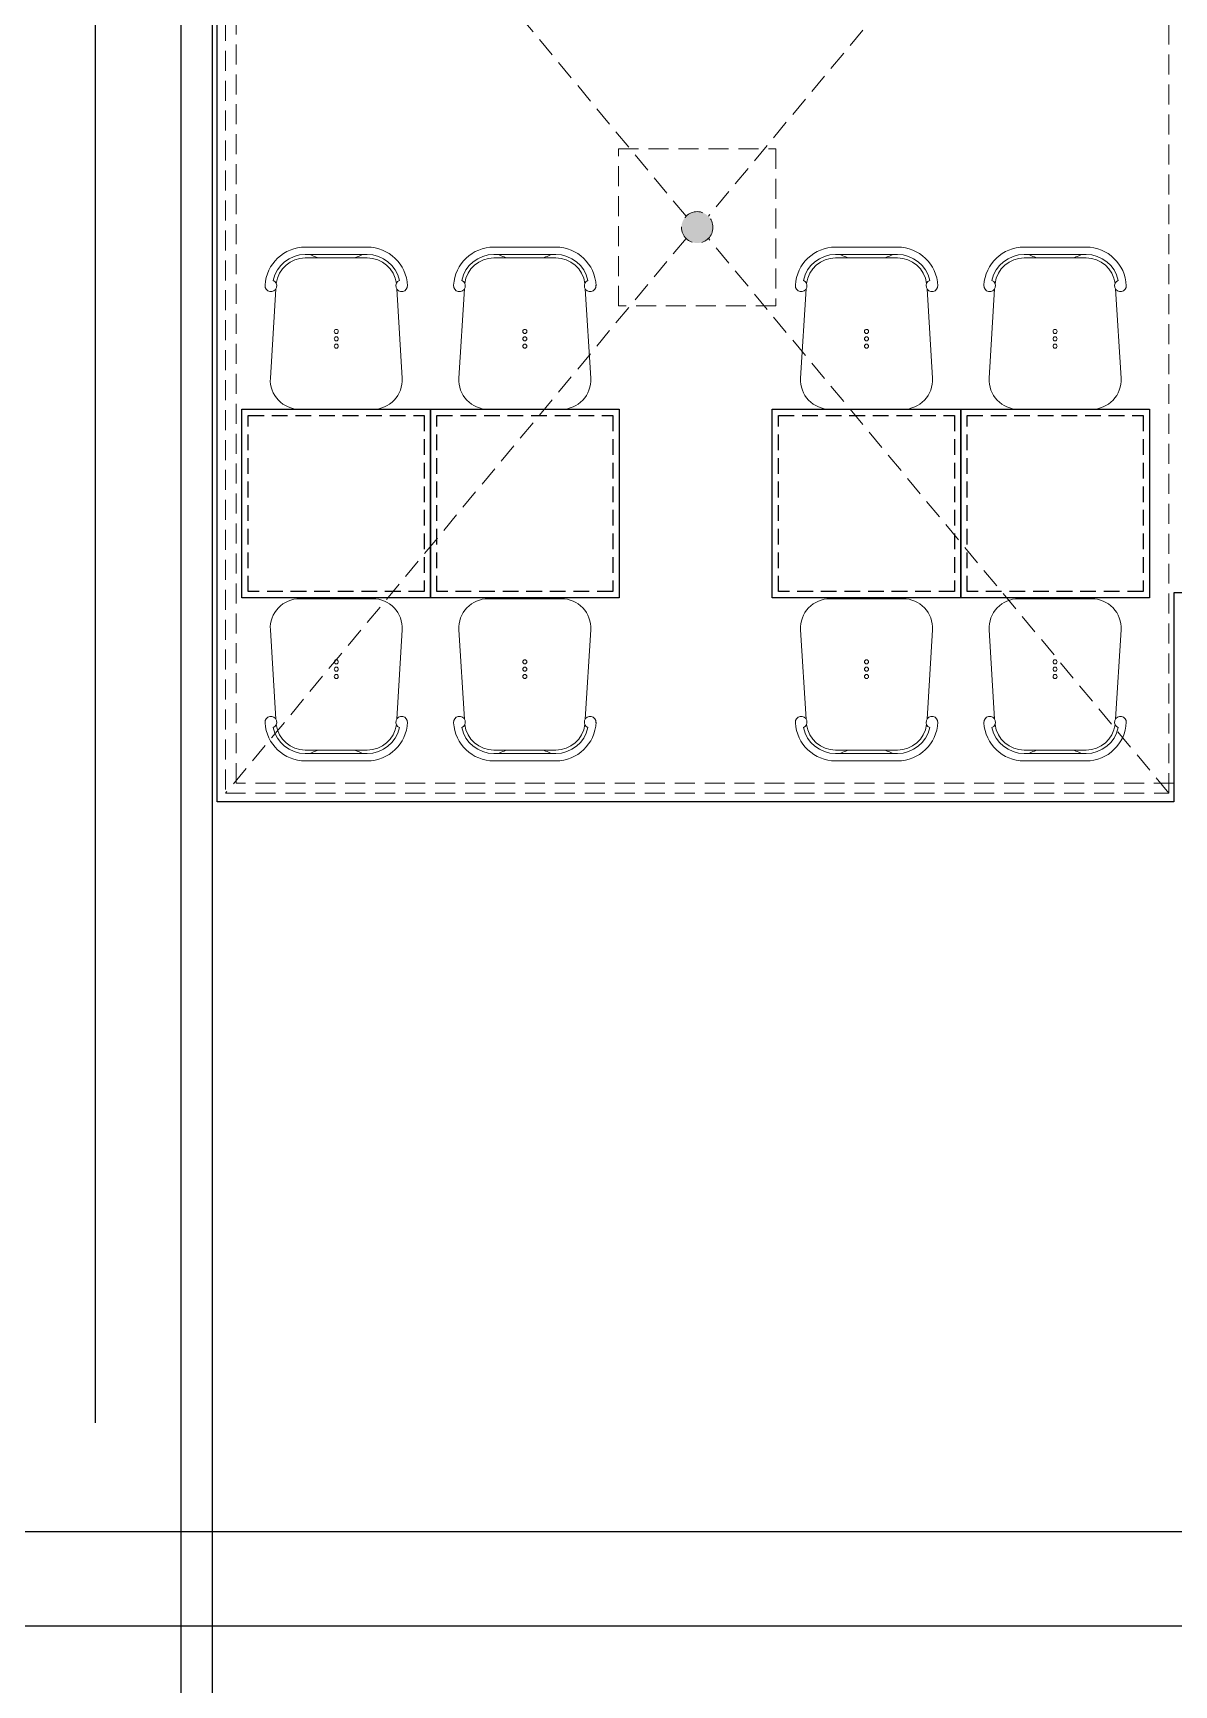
# Model space of a CAD drawing. Header units: millimetres. Extents: x 106699 to 122058, y 158555 to 162844.
# Drawn here: x 111888 to 112251, y 159483 to 160008 of the extents above; entities that cross this region are included whole.
import ezdxf

# ---------------------------------------------------------------- set-up
doc = ezdxf.new("R2010")
doc.units = ezdxf.units.MM
doc.linetypes.add('1+1 TİP C$0$1+1 TİP C$0$A BLOK 2+1 TİP A$0$A BLOK 2+1 TİP A$0$A Blok TİP-6 (2+1)$0$HIDDEN', pattern=[9.525, 6.35, -3.175])
doc.linetypes.add('300_Z4_FCD_F03$0$GESTRICHELT', pattern=[0.75, 0.5, -0.25])
doc.layers.add('area', color=200, linetype='Continuous', plot=False)
doc.layers.add('layout-BE', color=16, linetype='Continuous')
doc.layers.add('S2000-002 Çizgi', color=7, linetype='Continuous')
doc.layers.add('no3_kutu profil gorunus', color=8, linetype='Continuous', lineweight=0)
doc.layers.add('no3_sandalye', color=240, linetype='Continuous', lineweight=18)

# ---------------------------------------------------------------- blocks, each defined once
blk = doc.blocks.new('Layout1')
at = {"layer": 'area'}
for points in [[(0, 1485), (0, 0), (2100, 0), (2100, 1485)], [(25.54, 1459.46), (25.54, 25.54), (2074.46, 25.54), (2074.46, 1459.46)]]:
    blk.add_lwpolyline(points, close=True, dxfattribs=at)
at = {"layer": 'layout-BE'}
blk.add_lwpolyline([(233.5, 1430), (233.5, 55)], dxfattribs=at)
blk = doc.blocks.new('gri tolix')
at = {"layer": 'no3_sandalye', "color": 35}
for p, q in [((32456.96, 11388.09), (32476.65, 11388.09)), ((32456.96, 11385.75), (32476.65, 11385.75)), ((32456.96, 11384.63), (32476.65, 11384.63)), ((32447.57, 11374.79), (32445.84, 11346.35)), ((32487.76, 11346.35), (32486.03, 11374.79)), ((32455.17, 11336.49), (32478.43, 11336.49))]:
    blk.add_line(p, q, dxfattribs=at)
for centre in [(32466.8, 11361.26), (32466.8, 11358.92), (32466.8, 11356.59)]:
    blk.add_circle(centre, 0.654, dxfattribs=at)
for centre, radius, start, end in [((32456.96, 11375.28), 12.81, 90, 176.9521), ((32476.65, 11375.28), 12.81, 2.2784, 90), ((32456.96, 11375.28), 10.47, 90, 167.7747), ((32456.96, 11375.28), 9.35, 90, 172.1616), ((32462.33, 11391.88), 7.25, 237.668, 268.4154), ((32471.28, 11391.88), 7.25, 271.5846, 302.332), ((32476.65, 11375.28), 10.47, 12.2253, 90), ((32476.65, 11375.28), 9.35, 7.8384, 90), ((32446.01, 11375.79), 1.85, 174.6737, 67.3294), ((32487.59, 11375.79), 1.85, 112.6706, 5.3263), ((32455.17, 11345.84), 9.35, 176.8779, 270), ((32478.43, 11345.84), 9.35, 270, 3.1221)]:
    blk.add_arc(centre, radius, start, end, dxfattribs=at)
blk = doc.blocks.new('A$Cdd1ad079')
at = {"layer": 'no3_kutu profil gorunus', "linetype": '1+1 TİP C$0$1+1 TİP C$0$A BLOK 2+1 TİP A$0$A BLOK 2+1 TİP A$0$A Blok TİP-6 (2+1)$0$HIDDEN'}
h = blk.add_hatch(color=256, dxfattribs=at)
h.dxf.hatch_style = 1
edge = h.paths.add_edge_path()
edge.add_arc((180, 150), 5, 0, 360)
for p, q in [((176.46, 153.54, -1.11), (0, 300, -1.11)), ((183.54, 153.54, -1.11), (360, 300, -1.11)), ((0, 0, -1.11), (176.46, 146.46, -1.11)), ((360, 0, -1.11), (183.54, 146.46, -1.11))]:
    blk.add_line(p, q, dxfattribs=at)
at = {"layer": 'no3_kutu profil gorunus', "linetype": '1+1 TİP C$0$1+1 TİP C$0$A BLOK 2+1 TİP A$0$A BLOK 2+1 TİP A$0$A Blok TİP-6 (2+1)$0$HIDDEN', "elevation": -1.11}
blk.add_lwpolyline([(360, 0), (360, 300), (0, 300), (0, 0)], close=True, dxfattribs=at)
at = {"layer": 'no3_kutu profil gorunus', "linetype": '1+1 TİP C$0$1+1 TİP C$0$A BLOK 2+1 TİP A$0$A BLOK 2+1 TİP A$0$A Blok TİP-6 (2+1)$0$HIDDEN', "extrusion": (0, 0, -1), "elevation": 1.11}
blk.add_lwpolyline([(-155, 125), (-155, 175), (-205, 175), (-205, 125)], close=True, dxfattribs=at)
at = {"layer": 'no3_kutu profil gorunus', "linetype": '1+1 TİP C$0$1+1 TİP C$0$A BLOK 2+1 TİP A$0$A BLOK 2+1 TİP A$0$A Blok TİP-6 (2+1)$0$HIDDEN'}
blk.add_circle((180, 150, -1.11), 5, dxfattribs=at)

msp = doc.modelspace()

# ---------------------------------------------------------------- linework, layer by layer
for points in [[(111934.78, 159211.93), (114814.78, 159211.93), (114814.78, 161281.93), (111934.78, 161281.93)], [(111944.78, 159221.93), (114804.78, 159221.93), (114804.78, 161271.93), (111944.78, 161271.93)]]:
    msp.add_lwpolyline(points, close=True)
at = {"color": 4}
for points in [[(111954.27, 159888.66), (112014.23, 159888.66), (112014.23, 159828.66), (111954.27, 159828.66)], [(112014.23, 159888.66), (112074.19, 159888.66), (112074.19, 159828.66), (112014.23, 159828.66)], [(112122.9, 159888.66), (112182.86, 159888.66), (112182.86, 159828.66), (112122.9, 159828.66)], [(112182.86, 159888.66), (112242.83, 159888.66), (112242.83, 159828.66), (112182.86, 159828.66)]]:
    msp.add_lwpolyline(points, close=True, dxfattribs=at)
at = {"layer": 'area'}
msp.add_lwpolyline([(112250.64, 159763.78), (111946.37, 159763.78), (111946.37, 160515.26), (112097.13, 160515.26), (112097.13, 160509.26), (112250.64, 160509.26), (112250.64, 160389.08), (112282.14, 160389.08), (112280.64, 159830.33), (112250.64, 159830.33), (112250.64, 159763.78)], dxfattribs=at)
at = {"layer": 'no3_kutu profil gorunus'}
msp.add_lwpolyline([(112250.64, 159763.78), (111946.37, 159763.78), (111946.37, 160515.26), (112097.13, 160515.26)], dxfattribs=at)
at = {"layer": 'no3_kutu profil gorunus', "linetype": '1+1 TİP C$0$1+1 TİP C$0$A BLOK 2+1 TİP A$0$A BLOK 2+1 TİP A$0$A Blok TİP-6 (2+1)$0$HIDDEN'}
msp.add_lwpolyline([(112250.64, 159769.78), (111952.37, 159769.78), (111952.37, 160509.26), (112097.13, 160509.26)], dxfattribs=at)
at = {"layer": 'S2000-002 Çizgi', "color": 8, "linetype": '300_Z4_FCD_F03$0$GESTRICHELT', "ltscale": 10, "true_color": 0x7a7a7a}
for points in [[(111956.27, 159886.66), (112012.23, 159886.66), (112012.23, 159830.66), (111956.27, 159830.66)], [(112016.23, 159886.66), (112072.19, 159886.66), (112072.19, 159830.66), (112016.23, 159830.66)], [(112124.9, 159886.66), (112180.86, 159886.66), (112180.86, 159830.66), (112124.9, 159830.66)], [(112184.86, 159886.66), (112240.83, 159886.66), (112240.83, 159830.66), (112184.86, 159830.66)]]:
    msp.add_lwpolyline(points, close=True, dxfattribs=at)

# ---------------------------------------------------------------- block references
at = {"xscale": 1.174797441050893, "yscale": 1.174797441050893, "zscale": 1.174797441050893}
msp.add_blockref('Layout1', (111633.23, 159501.7), dxfattribs=at)
at = {"rotation": 90}
msp.add_blockref('A$Cdd1ad079', (112249.03, 159766.54), dxfattribs=at)
for p in [(79517.45, 148552.17), (79577.41, 148552.17), (79686.08, 148552.17), (79746.04, 148552.17)]:
    msp.add_blockref('gri tolix', p)
at = {"xscale": -1, "rotation": 180}
for p in [(79517.45, 171164.92), (79577.41, 171164.92), (79686.08, 171164.92), (79746.04, 171164.92)]:
    msp.add_blockref('gri tolix', p, dxfattribs=at)

doc.saveas('drawing.dxf')
